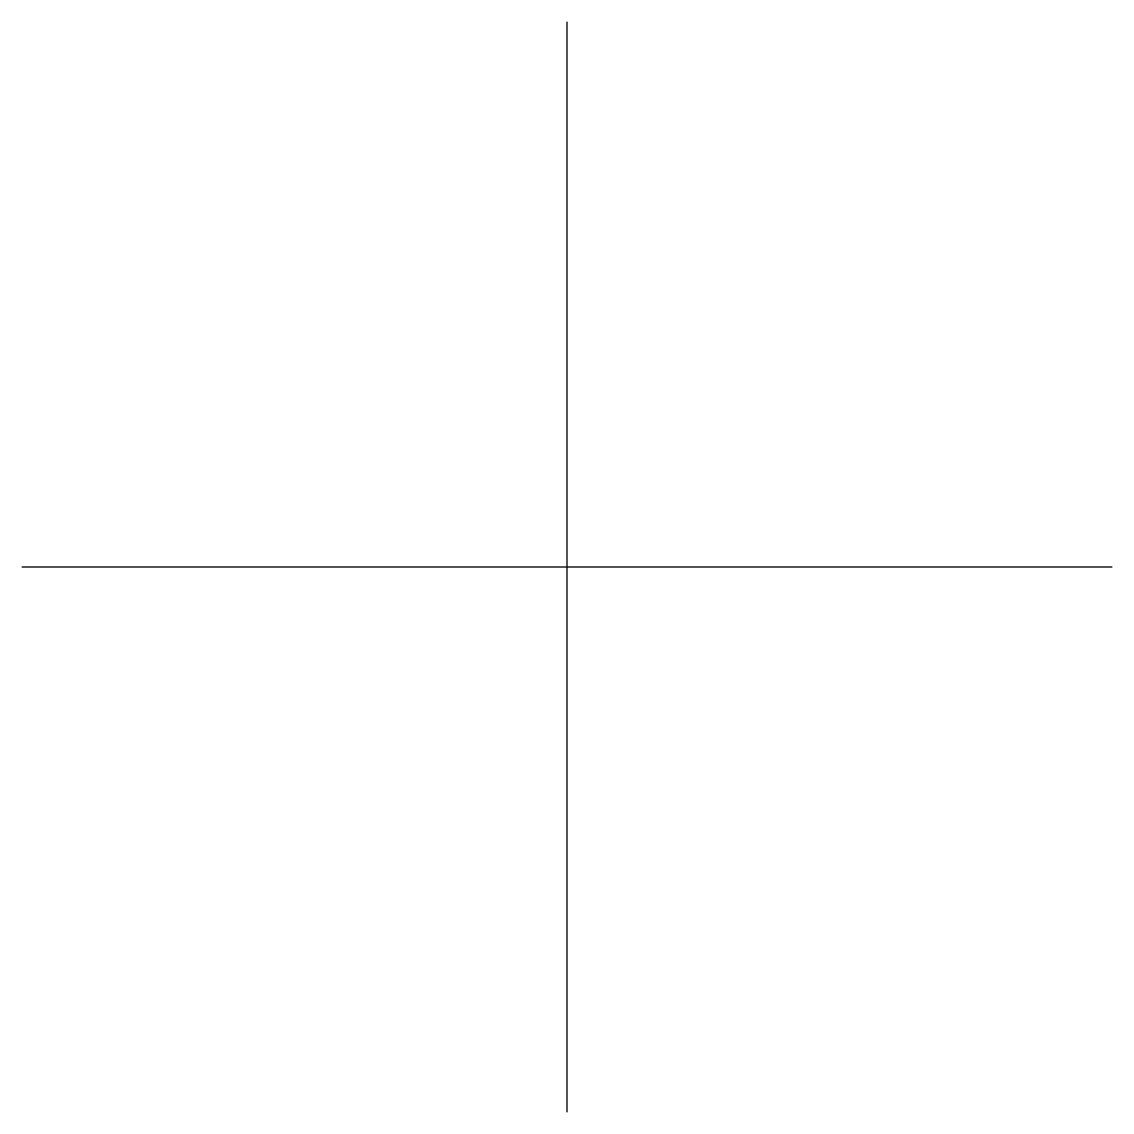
# Model space of a CAD drawing. Extents: x -2.5 to 2.5, y -2.5 to 2.5.
import ezdxf

# ---------------------------------------------------------------- set-up
doc = ezdxf.new("R2010")
doc.units = 0
doc.header["$MEASUREMENT"] = 0
doc.linetypes.add('1', pattern=[1000.0001, 1000, -0.0001])
doc.layers.add('L1', color=191, linetype='1')

msp = doc.modelspace()

# ---------------------------------------------------------------- linework, layer by layer
at = {"layer": 'L1'}
for points in [[(0, 2.5), (0, -2.5)], [(-2.5, 0), (2.5, 0)]]:
    msp.add_lwpolyline(points, dxfattribs=at)

doc.saveas('drawing.dxf')
